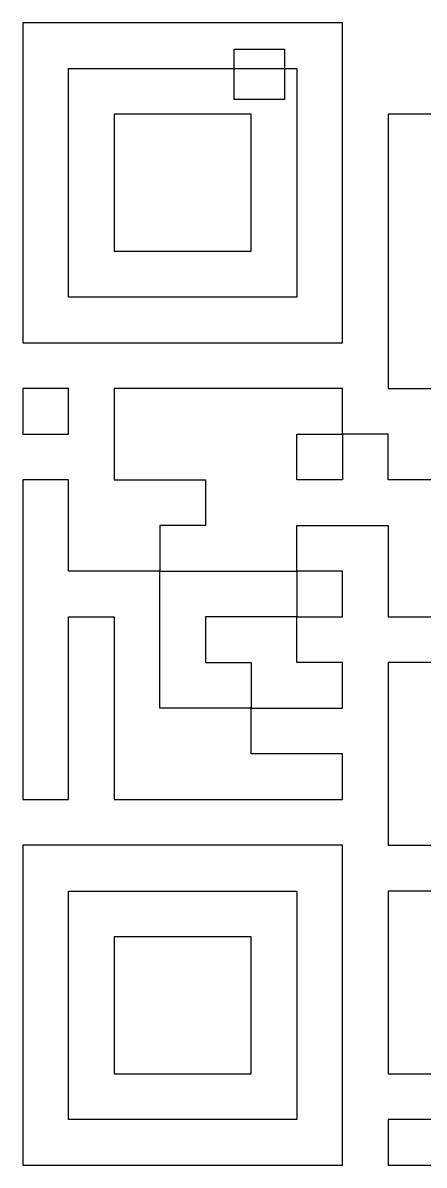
# Model space of a CAD drawing. Extents: x -419 to 419, y -275 to 1047.
# Drawn here: x -195 to -63.2, y -275 to 100 of the extents above; entities that cross this region are included whole.
import ezdxf

# ---------------------------------------------------------------- set-up
doc = ezdxf.new("R2010")
doc.units = 0
doc.layers.get('0').update_dxf_attribs({"linetype": 'CONTINUOUS'})
picture_1 = doc.add_image_def('image1.svg', size_in_pixel=(33, 33))

msp = doc.modelspace()

# ---------------------------------------------------------------- linework, layer by layer
at = {"color": 7}
for points in [[(-195, 100), (-195, 85), (-195, 70), (-195, 55), (-195, 40), (-195, 25), (-195, 10), (-195, -5), (-90, -5), (-90, 10), (-90, 25), (-90, 40), (-90, 55), (-90, 70), (-90, 85), (-90, 100)], [(-180, 85), (-105, 85), (-105, 70), (-105, 55), (-105, 40), (-105, 25), (-105, 10), (-180, 10), (-180, 25), (-180, 40), (-180, 55), (-180, 70)], [(-165, 70), (-165, 55), (-165, 40), (-165, 25), (-120, 25), (-120, 40), (-120, 55), (-120, 70)], [(-195, -20), (-195, -35), (-180, -35), (-180, -20)], [(-120, -125), (-150, -125), (-150, -110), (-150, -95), (-150, -80), (-180, -80), (-180, -65), (-180, -50), (-195, -50), (-195, -65), (-195, -80), (-195, -95), (-195, -110), (-195, -125), (-195, -140), (-195, -155), (-180, -155), (-180, -140), (-180, -125), (-180, -110), (-180, -95), (-165, -95), (-165, -110), (-165, -125), (-165, -140), (-165, -155), (-90, -155), (-90, -140), (-120, -140)], [(-105, -80), (-105, -95), (-90, -95), (-90, -80)], [(-105, -95), (-135, -95), (-135, -110), (-120, -110), (-120, -125), (-90, -125), (-90, -110), (-105, -110)], [(-60, -185), (-45, -185), (-45, -170), (-30, -170), (-30, -155), (-45, -155), (-45, -140), (-60, -140), (-60, -125), (-60, -110), (-75, -110), (-75, -125), (-75, -140), (-75, -155), (-75, -170), (-60, -170)], [(-195, -170), (-195, -185), (-195, -200), (-195, -215), (-195, -230), (-195, -245), (-195, -260), (-195, -275), (-90, -275), (-90, -260), (-90, -245), (-90, -230), (-90, -215), (-90, -200), (-90, -185), (-90, -170)], [(-180, -185), (-105, -185), (-105, -200), (-105, -215), (-105, -230), (-105, -245), (-105, -260), (-180, -260), (-180, -245), (-180, -230), (-180, -215), (-180, -200)], [(-165, -200), (-165, -215), (-165, -230), (-165, -245), (-120, -245), (-120, -230), (-120, -215), (-120, -200)]]:
    msp.add_lwpolyline(points, close=True, dxfattribs=at)
for points in [[(-60, 70), (-75, 70), (-75, 55), (-75, 40), (-75, 25), (-75, 10), (-75, -5), (-75, -20), (-60, -20)], [(-60, -50), (-75, -50), (-75, -35), (-90, -35), (-90, -50), (-105, -50), (-105, -35), (-90, -35), (-90, -20), (-165, -20), (-165, -35), (-165, -50), (-135, -50), (-135, -65), (-150, -65), (-150, -80), (-105, -80), (-105, -65), (-75, -65), (-75, -80), (-75, -95), (-45, -95)], [(-60, -185), (-75, -185), (-75, -200), (-75, -215), (-75, -230), (-75, -245), (-60, -245)], [(-60, -260), (-75, -260), (-75, -275), (30, -275)]]:
    msp.add_lwpolyline(points, dxfattribs=at)

# ---------------------------------------------------------------- pictures from other files: only their frames are drawn
image = msp.add_image(picture_1, insert=(-125.63, 74.82), size_in_units=(16.5, 16.5))
image.dxf.flags = 1

doc.saveas('drawing.dxf')
